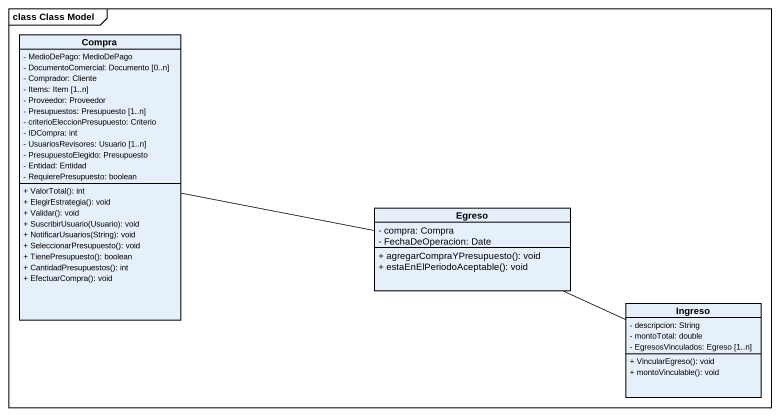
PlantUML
@startuml
mainframe class Class Model
hide circle
hide empty members
skinparam classAttributeIconSize 0
class Compra {
  - MedioDePago: MedioDePago
  - DocumentoComercial: Documento [0..n]
  - Comprador: Cliente
  - Items: Item [1..n]
  - Proveedor: Proveedor
  - Presupuestos: Presupuesto [1..n]
  - criterioEleccionPresupuesto: Criterio
  - IDCompra: int
  - UsuariosRevisores: Usuario [1..n]
  - PresupuestoElegido: Presupuesto
  - Entidad: Entidad
  - RequierePresupuesto: boolean
  + ValorTotal(): int
  + ElegirEstrategia(): void
  + Validar(): void
  + SuscribirUsuario(Usuario): void
  + NotificarUsuarios(String): void
  + SeleccionarPresupuesto(): void
  + TienePresupuesto(): boolean
  + CantidadPresupuestos(): int
  + EfectuarCompra(): void
}
class Egreso {
  - compra: Compra
  - FechaDeOperacion: Date
  + agregarCompraYPresupuesto(): void
  + estaEnElPeriodoAceptable(): void
}
class Ingreso {
  - descripcion: String
  - montoTotal: double
  - EgresosVinculados: Egreso [1..n]
  + VincularEgreso(): void
  + montoVinculable(): void
}
Compra -right- Egreso
Egreso -right- Ingreso
@enduml
